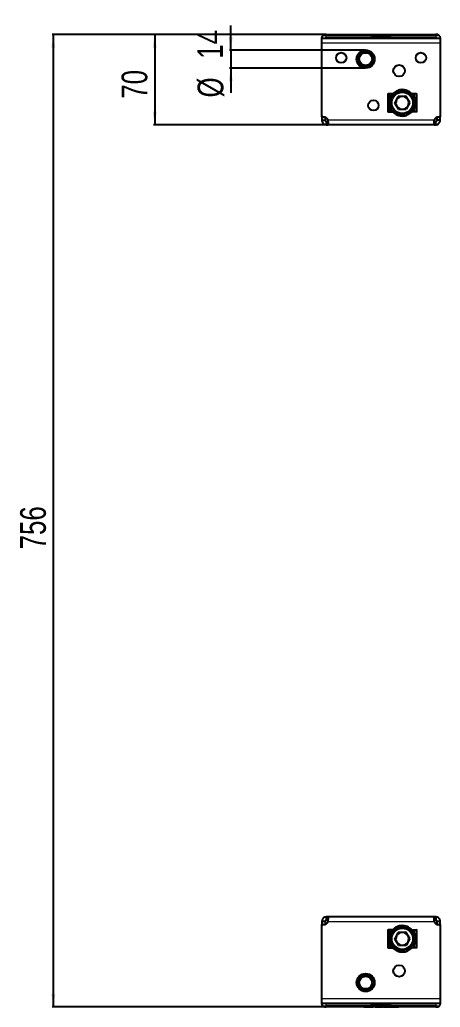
# Model space of a CAD drawing. Header units: millimetres. Extents: x -438 to 5180, y -870 to 658.
# Drawn here: x -438 to -111, y -870 to -102 of the extents above; entities that cross this region are included whole.
import ezdxf

# ---------------------------------------------------------------- set-up
doc = ezdxf.new("R2010")
doc.units = ezdxf.units.MM
doc.layers.add('FORMAT', color=7, linetype='Continuous')
doc.styles.add('SLDTEXTSTYLE0', font='TXT', dxfattribs={"width": 0.75})
doc.dimstyles.new('SLDDIMSTYLE0', dxfattribs={"dimtxt": 20, "dimasz": 10, "dimexe": 0, "dimexo": 0.0625, "dimgap": 5, "dimtad": 2, "dimdec": 1, "dimrnd": 1e-09, "dimzin": 12, "dimdsep": 46, "dimtxsty": 'SLDTEXTSTYLE0', "dimsah": 1, "dimcen": 0.09, "dimadec": 0, "dimazin": 3, "dimtfac": 1, "dimtofl": 0, "dimtmove": 0, "dimatfit": 3, "dimfxl": 0, "dimfrac": 2, "dimtolj": 1, "dimtzin": 12, "dimarcsym": 0})
doc.dimstyles.new('SLDDIMSTYLE1', dxfattribs={"dimtxt": 20, "dimasz": 10, "dimexe": 0, "dimexo": 0.0625, "dimgap": 5, "dimtad": 2, "dimdec": 1, "dimrnd": 1e-09, "dimzin": 12, "dimdsep": 46, "dimtxsty": 'SLDTEXTSTYLE0', "dimsah": 1, "dimcen": 0.09, "dimadec": 0, "dimazin": 3, "dimtfac": 1, "dimtmove": 0, "dimatfit": 0, "dimfxl": 0, "dimfrac": 2, "dimtolj": 1, "dimtzin": 12, "dimarcsym": 0})

# ---------------------------------------------------------------- blocks, each defined once
blk = doc.blocks.new('_D_6')
at = {"layer": 'FORMAT'}
for p, q in [((-201.53, -113.3), (-334.43, -113.3)), ((-333.43, -113.3), (-333.43, -183.3)), ((-198.84, -183.3), (-334.43, -183.3))]:
    blk.add_line(p, q, dxfattribs=at)
for points in [[(-333.43, -113.3), (-334.97, -123.3), (-331.89, -123.3)], [(-333.43, -183.3), (-331.89, -173.3), (-334.97, -173.3)]]:
    blk.add_solid(points, dxfattribs=at)
at = {"layer": 'FORMAT', "insert": (-359.21, -163.07), "char_height": 20, "attachment_point": 1, "rotation": 90, "style": 'SLDTEXTSTYLE0'}
blk.add_mtext('70', dxfattribs=at)
blk = doc.blocks.new('_D_7')
at = {"layer": 'FORMAT'}
for p, q in [((-201.53, -113.3), (-413.31, -113.3)), ((-412.31, -113.3), (-412.31, -869.3)), ((-201.53, -869.3), (-413.31, -869.3))]:
    blk.add_line(p, q, dxfattribs=at)
for points in [[(-412.31, -113.3), (-413.85, -123.3), (-410.77, -123.3)], [(-412.31, -869.3), (-410.77, -859.3), (-413.85, -859.3)]]:
    blk.add_solid(points, dxfattribs=at)
at = {"layer": 'FORMAT', "insert": (-438.09, -513.46), "char_height": 20, "attachment_point": 1, "rotation": 90, "style": 'SLDTEXTSTYLE0'}
blk.add_mtext('756', dxfattribs=at)
blk = doc.blocks.new('_D_8')
at = {"layer": 'FORMAT'}
for p, q in [((-274.31, -125.3), (-274.31, -106.07)), ((-169.43, -125.3), (-275.31, -125.3)), ((-274.31, -125.3), (-274.31, -139.3)), ((-169.43, -139.3), (-275.31, -139.3)), ((-274.31, -139.3), (-274.31, -158.53))]:
    blk.add_line(p, q, dxfattribs=at)
for points in [[(-274.31, -125.3), (-272.77, -115.3), (-275.85, -115.3)], [(-274.31, -139.3), (-275.85, -149.3), (-272.77, -149.3)]]:
    blk.add_solid(points, dxfattribs=at)
at = {"layer": 'FORMAT', "char_height": 20, "attachment_point": 1, "rotation": 90, "style": 'SLDTEXTSTYLE0'}
for s, insert in [('14', (-300.39, -131.99)), ('%%c', (-300.09, -162.16))]:
    blk.add_mtext(s, dxfattribs=dict(at, insert=insert))

msp = doc.modelspace()

# ---------------------------------------------------------------- linework, layer by layer
at = {"color": 7, "linetype": 'Continuous', "lineweight": 25}
for p, q in [((-203.42, -116.1), (-202.97, -114.41)), ((-200.07, -113.3), (-201.52, -113.3)), ((-200.07, -113.3), (-114.77, -113.3)), ((-170.85, -113.1), (-170.85, -113.3)), ((-165.19, -113.1), (-165.13, -113.1)), ((-165.13, -113.1), (-165.13, -113.3)), ((-165.13, -113.1), (-164, -113.1)), ((-150.42, -115.1), (-164.42, -115.1)), ((-164, -113.1), (-164, -113.3)), ((-164, -113.1), (-161.34, -113.1)), ((-161.34, -113.1), (-161.34, -113.3)), ((-161.34, -113.1), (-159.85, -113.1)), ((-159.85, -113.1), (-159.85, -113.3)), ((-159.04, -113.07), (-159.04, -113.3)), ((-155.57, -113.1), (-152.74, -113.1)), ((-152.74, -113.1), (-152.74, -113.3)), ((-151.6, -113.1), (-151.6, -113.3)), ((-151.34, -113.1), (-151.34, -113.3)), ((-150.11, -113.1), (-150.11, -113.3)), ((-149.67, -113.1), (-144.43, -113.1)), ((-143.99, -113.1), (-143.99, -113.3)), ((-113.32, -113.3), (-114.77, -113.3)), ((-111.87, -114.41), (-111.42, -116.1)), ((-203.42, -116.3), (-203.42, -116.1)), ((-203.42, -119.8), (-203.42, -116.3)), ((-111.42, -116.3), (-203.42, -116.3)), ((-203.42, -176.4), (-203.42, -119.8)), ((-164.92, -116.1), (-200.52, -116.1)), ((-164.92, -115.6), (-164.92, -116.1)), ((-164.92, -116.3), (-164.92, -116.1)), ((-149.92, -116.1), (-149.92, -115.6)), ((-114.32, -116.1), (-149.92, -116.1)), ((-149.92, -116.3), (-149.92, -116.1)), ((-111.42, -116.1), (-111.42, -116.3)), ((-111.42, -116.3), (-111.42, -119.8)), ((-111.42, -119.8), (-111.42, -176.4)), ((-151.92, -159.3), (-152.27, -158.95)), ((-151.92, -159.3), (-151.92, -173.3)), ((-148.41, -159.3), (-151.92, -159.3)), ((-151.57, -159.65), (-151.92, -159.3)), ((-150.17, -161.88), (-150.17, -160)), ((-149.01, -160), (-150.17, -160)), ((-147.52, -160.18), (-148.44, -159.33)), ((-148.27, -159.15), (-147.44, -160.09)), ((-147.92, -159.55), (-147.92, -159.81)), ((-144.68, -158.12), (-145.2, -156.98)), ((-144.97, -156.88), (-144.57, -158.07)), ((-138.28, -161.16), (-144.05, -161.44)), ((-141.26, -157.3), (-141.31, -156.05)), ((-141.06, -156.05), (-141.14, -157.3)), ((-135.15, -166.02), (-138.28, -161.16)), ((-137.8, -157.86), (-137.36, -156.68)), ((-137.13, -156.77), (-137.68, -157.9)), ((-134.8, -159.69), (-133.96, -158.78)), ((-133.77, -158.95), (-134.71, -159.78)), ((-129.92, -159.3), (-133.43, -159.3)), ((-131.67, -160), (-132.84, -160)), ((-131.67, -161.88), (-131.67, -160)), ((-129.57, -158.95), (-129.92, -159.3)), ((-129.92, -159.3), (-129.92, -173.3)), ((-151.17, -166.44), (-149.92, -166.51)), ((-149.92, -166.64), (-151.16, -166.69)), ((-149.36, -163.17), (-150.53, -162.74)), ((-150.44, -162.5), (-149.32, -163.05)), ((-146.69, -166.58), (-144.05, -161.44)), ((-143.56, -171.43), (-146.69, -166.58)), ((-135.15, -166.02), (-137.8, -171.15)), ((-132.74, -162.54), (-131.61, -162.02)), ((-131.51, -162.24), (-132.69, -162.65)), ((-131.93, -165.95), (-130.68, -165.91)), ((-130.67, -166.16), (-131.92, -166.08)), ((-203.42, -177.29), (-203.42, -176.4)), ((-151.92, -173.3), (-152.27, -173.65)), ((-151.57, -172.95), (-151.92, -173.3)), ((-151.92, -173.3), (-148.41, -173.3)), ((-150.34, -170.35), (-149.15, -169.94)), ((-149.1, -170.06), (-150.24, -170.58)), ((-150.17, -172.6), (-150.17, -170.71)), ((-150.17, -172.6), (-149.01, -172.6)), ((-148.07, -173.64), (-147.13, -172.81)), ((-147.04, -172.9), (-147.89, -173.82)), ((-144.71, -175.82), (-144.16, -174.69)), ((-144.05, -174.74), (-144.48, -175.91)), ((-143.56, -171.43), (-137.8, -171.15)), ((-140.78, -176.55), (-140.7, -175.29)), ((-140.58, -175.29), (-140.53, -176.54)), ((-136.87, -175.71), (-137.28, -174.53)), ((-137.16, -174.47), (-136.64, -175.61)), ((-133.57, -173.44), (-134.41, -172.51)), ((-134.32, -172.41), (-133.4, -173.26)), ((-133.92, -173.05), (-133.92, -172.78)), ((-129.92, -173.3), (-133.43, -173.3)), ((-132.84, -172.6), (-131.67, -172.6)), ((-131.4, -170.09), (-132.53, -169.54)), ((-132.48, -169.42), (-131.31, -169.86)), ((-131.67, -172.6), (-131.67, -170.71)), ((-129.92, -173.3), (-130.27, -172.95)), ((-129.57, -173.65), (-129.92, -173.3)), ((-111.42, -176.4), (-111.42, -177.29)), ((-203.42, -177.29), (-203.42, -179.8)), ((-203.42, -179.8), (-200.92, -179.8)), ((-200.92, -177.51), (-200.92, -179.8)), ((-199.92, -183.3), (-199.92, -180.8)), ((-199.92, -180.8), (-198.83, -180.8)), ((-199.92, -183.3), (-198.83, -183.3)), ((-198.83, -183.3), (-198.83, -180.8)), ((-116.01, -183.3), (-198.83, -183.3)), ((-116.01, -183.3), (-116.01, -180.8)), ((-116.01, -180.8), (-114.92, -180.8)), ((-116.01, -183.3), (-114.92, -183.3)), ((-114.92, -183.3), (-114.92, -180.8)), ((-113.92, -179.8), (-113.92, -177.51)), ((-111.42, -179.8), (-113.92, -179.8)), ((-111.42, -179.8), (-111.42, -177.29)), ((-200.92, -802.8), (-203.42, -802.8)), ((-203.42, -802.8), (-203.42, -805.3)), ((-203.42, -806.2), (-203.42, -805.3)), ((-203.42, -862.8), (-203.42, -806.2)), ((-200.92, -802.8), (-200.92, -805.08)), ((-199.92, -801.8), (-199.92, -799.3)), ((-198.83, -799.3), (-199.92, -799.3)), ((-198.83, -801.8), (-199.92, -801.8)), ((-198.83, -801.8), (-198.83, -799.3)), ((-116.01, -799.3), (-198.83, -799.3)), ((-141.19, -807.3), (-141.22, -806.05)), ((-140.97, -806.05), (-141.06, -807.3)), ((-116.01, -799.3), (-116.01, -801.8)), ((-114.92, -799.3), (-116.01, -799.3)), ((-114.92, -801.8), (-116.01, -801.8)), ((-114.92, -799.3), (-114.92, -801.8)), ((-111.42, -802.8), (-113.92, -802.8)), ((-113.92, -805.08), (-113.92, -802.8)), ((-111.42, -805.3), (-111.42, -802.8)), ((-111.42, -805.3), (-111.42, -806.2)), ((-111.42, -806.2), (-111.42, -862.8)), ((-151.92, -809.3), (-152.27, -808.95)), ((-148.41, -809.3), (-151.92, -809.3)), ((-151.92, -809.3), (-151.92, -823.3)), ((-151.57, -809.65), (-151.92, -809.3)), ((-149.33, -813.1), (-150.5, -812.65)), ((-150.41, -812.42), (-149.29, -812.98)), ((-150.17, -811.88), (-150.17, -810)), ((-149.01, -810), (-150.17, -810)), ((-147.47, -810.12), (-148.38, -809.27)), ((-148.27, -809.3), (-148.35, -809.3)), ((-148.21, -809.09), (-147.38, -810.03)), ((-147.92, -809.55), (-147.92, -809.7)), ((-147.34, -809.99), (-147.92, -809.65)), ((-147.35, -810), (-147.6, -810)), ((-146.69, -816.6), (-144.07, -811.46)), ((-144.61, -808.09), (-145.12, -806.95)), ((-144.89, -806.85), (-144.49, -808.04)), ((-138.3, -811.15), (-144.07, -811.46)), ((-135.16, -815.99), (-138.3, -811.15)), ((-137.72, -807.88), (-137.28, -806.72)), ((-137.05, -806.81), (-137.61, -807.93)), ((-134.75, -809.75), (-133.89, -808.84)), ((-133.71, -809.01), (-134.66, -809.83)), ((-133.43, -809.3), (-129.92, -809.3)), ((-131.67, -810), (-132.84, -810)), ((-132.71, -812.61), (-131.57, -812.1)), ((-131.47, -812.33), (-132.66, -812.72)), ((-131.67, -811.88), (-131.67, -810)), ((-129.92, -809.3), (-130.27, -809.65)), ((-129.57, -808.95), (-129.92, -809.3)), ((-129.92, -809.3), (-129.92, -823.3)), ((-151.17, -816.35), (-149.92, -816.44)), ((-149.92, -816.56), (-151.17, -816.6)), ((-150.37, -820.27), (-149.18, -819.87)), ((-149.13, -819.98), (-150.27, -820.5)), ((-150.17, -822.6), (-150.17, -820.71)), ((-143.54, -821.44), (-146.69, -816.6)), ((-143.54, -821.44), (-137.78, -821.14)), ((-135.16, -815.99), (-137.78, -821.14)), ((-131.43, -820.17), (-132.55, -819.61)), ((-132.51, -819.49), (-131.34, -819.94)), ((-131.93, -816.03), (-130.68, -815.99)), ((-130.67, -816.24), (-131.92, -816.16)), ((-131.67, -822.6), (-131.67, -820.71)), ((-151.92, -823.3), (-152.27, -823.65)), ((-151.57, -822.95), (-151.92, -823.3)), ((-151.92, -823.3), (-148.41, -823.3)), ((-150.17, -822.6), (-149.01, -822.6)), ((-148.13, -823.58), (-147.19, -822.76)), ((-147.1, -822.85), (-147.95, -823.75)), ((-144.8, -825.79), (-144.24, -824.66)), ((-144.12, -824.71), (-144.56, -825.88)), ((-140.87, -826.55), (-140.78, -825.3)), ((-140.66, -825.29), (-140.62, -826.54)), ((-136.95, -825.75), (-137.35, -824.56)), ((-137.23, -824.51), (-136.72, -825.65)), ((-134.5, -822.61), (-133.92, -822.94)), ((-134.49, -822.6), (-134.24, -822.6)), ((-133.64, -823.51), (-134.46, -822.56)), ((-134.37, -822.47), (-133.46, -823.33)), ((-133.92, -823.05), (-133.92, -822.9)), ((-133.5, -823.3), (-133.57, -823.3)), ((-129.92, -823.3), (-133.43, -823.3)), ((-132.84, -822.6), (-131.67, -822.6)), ((-129.92, -823.3), (-130.27, -822.95)), ((-129.57, -823.65), (-129.92, -823.3)), ((-203.42, -866.3), (-203.42, -862.8)), ((-203.42, -866.5), (-203.42, -866.3)), ((-203.42, -866.3), (-111.42, -866.3)), ((-202.97, -868.18), (-203.42, -866.5)), ((-200.52, -866.5), (-164.92, -866.5)), ((-164.92, -866.3), (-164.92, -866.5)), ((-164.92, -866.5), (-164.92, -867)), ((-164.42, -867.5), (-150.42, -867.5)), ((-149.92, -866.3), (-149.92, -866.5)), ((-149.92, -866.5), (-114.32, -866.5)), ((-149.92, -867), (-149.92, -866.5)), ((-111.42, -866.5), (-111.87, -868.18)), ((-111.42, -862.8), (-111.42, -866.3)), ((-111.42, -866.3), (-111.42, -866.5)), ((-201.52, -869.3), (-200.07, -869.3)), ((-114.77, -869.3), (-200.07, -869.3)), ((-170.85, -869.5), (-170.85, -869.3)), ((-165.17, -869.5), (-170.41, -869.5)), ((-164.74, -869.5), (-164.74, -869.3)), ((-163.5, -869.5), (-163.5, -869.3)), ((-163.25, -869.5), (-163.25, -869.3)), ((-162.1, -869.5), (-162.1, -869.3)), ((-159.28, -869.5), (-162.1, -869.5)), ((-155.81, -869.52), (-155.81, -869.3)), ((-155, -869.5), (-155, -869.3)), ((-153.51, -869.5), (-155, -869.5)), ((-153.51, -869.5), (-153.51, -869.3)), ((-150.84, -869.5), (-153.51, -869.5)), ((-150.84, -869.5), (-150.84, -869.3)), ((-149.71, -869.5), (-150.84, -869.5)), ((-149.71, -869.5), (-149.71, -869.3)), ((-149.65, -869.5), (-149.71, -869.5)), ((-143.99, -869.5), (-143.99, -869.3)), ((-114.77, -869.3), (-113.32, -869.3))]:
    msp.add_line(p, q, dxfattribs=at)
at = {"color": 8, "linetype": 'Continuous', "lineweight": 18}
for p, q in [((-200.07, -114.41), (-200.52, -116.1)), ((-200.07, -113.3), (-200.07, -114.41)), ((-114.77, -114.41), (-200.07, -114.41)), ((-168.74, -113.1), (-168.74, -113.3)), ((-164.42, -115.6), (-164.42, -115.1)), ((-157.93, -113.1), (-157.93, -113.3)), ((-155.57, -113.1), (-155.57, -113.3)), ((-150.42, -115.6), (-150.42, -115.1)), ((-149.67, -113.1), (-149.67, -113.3)), ((-144.43, -113.1), (-144.43, -113.3)), ((-114.77, -114.41), (-114.77, -113.3)), ((-114.32, -116.1), (-114.77, -114.41)), ((-111.42, -119.8), (-203.42, -119.8)), ((-164.42, -115.6), (-164.92, -115.6)), ((-164.42, -115.6), (-164.42, -116.3)), ((-150.42, -115.6), (-164.42, -115.6)), ((-150.42, -116.3), (-150.42, -115.6)), ((-150.42, -115.6), (-149.92, -115.6)), ((-152.27, -173.65), (-152.27, -158.95)), ((-152.27, -158.95), (-148.07, -158.95)), ((-148.72, -159.65), (-151.57, -159.65)), ((-151.57, -159.65), (-151.57, -172.95)), ((-134.11, -158.95), (-129.57, -158.95)), ((-130.27, -172.95), (-130.27, -159.3)), ((-129.57, -158.95), (-129.57, -173.65)), ((-148.07, -173.65), (-152.27, -173.65)), ((-151.57, -172.95), (-148.72, -172.95)), ((-129.57, -173.65), (-133.78, -173.65)), ((-133.12, -172.95), (-130.27, -172.95)), ((-202.86, -177.29), (-203.42, -177.29)), ((-116.25, -179.8), (-198.59, -179.8)), ((-111.42, -177.29), (-111.98, -177.29)), ((-203.42, -805.3), (-202.86, -805.3)), ((-198.59, -802.8), (-116.25, -802.8)), ((-111.98, -805.3), (-111.42, -805.3)), ((-152.27, -808.95), (-148.07, -808.95)), ((-152.27, -823.65), (-152.27, -808.95)), ((-148.72, -809.65), (-151.57, -809.65)), ((-151.57, -809.65), (-151.57, -822.95)), ((-133.99, -808.95), (-129.57, -808.95)), ((-130.27, -809.65), (-133.12, -809.65)), ((-130.27, -822.95), (-130.27, -809.65)), ((-129.57, -808.95), (-129.57, -823.65)), ((-147.85, -823.65), (-152.27, -823.65)), ((-151.57, -822.95), (-148.72, -822.95)), ((-129.57, -823.65), (-133.78, -823.65)), ((-133.12, -822.95), (-130.27, -822.95)), ((-203.42, -862.8), (-111.42, -862.8)), ((-200.52, -866.5), (-200.07, -868.18)), ((-164.42, -867), (-164.92, -867)), ((-164.42, -866.3), (-164.42, -867)), ((-164.42, -867), (-164.42, -867.5)), ((-164.42, -867), (-150.42, -867)), ((-150.42, -867), (-150.42, -866.3)), ((-150.42, -867), (-149.92, -867)), ((-150.42, -867), (-150.42, -867.5)), ((-114.77, -868.18), (-114.32, -866.5)), ((-200.07, -868.18), (-114.77, -868.18)), ((-200.07, -868.18), (-200.07, -869.3)), ((-170.41, -869.5), (-170.41, -869.3)), ((-165.17, -869.5), (-165.17, -869.3)), ((-159.28, -869.5), (-159.28, -869.3)), ((-156.91, -869.5), (-156.91, -869.3)), ((-146.1, -869.5), (-146.1, -869.3)), ((-114.77, -869.3), (-114.77, -868.18))]:
    msp.add_line(p, q, dxfattribs=at)
at = {"color": 7, "linetype": 'Continuous', "lineweight": 25}
for centre, radius in [((-188.42, -131.3), 4), ((-169.42, -132.3), 7), ((-169.42, -132.3), 6.5), ((-169.42, -132.3), 6), ((-169.42, -132.3), 4.93), ((-126.42, -131.3), 4), ((-143.42, -141.3), 4.5), ((-140.92, -166.3), 9), ((-163.42, -168.3), 4), ((-140.92, -816.3), 9), ((-143.42, -841.3), 4.5), ((-169.42, -850.3), 7), ((-169.42, -850.3), 6.5), ((-169.42, -850.3), 6), ((-169.42, -850.3), 4.93)]:
    msp.add_circle(centre, radius, dxfattribs=at)
at = {"color": 8, "linetype": 'Continuous', "lineweight": 18}
for centre, radius in [((-169.42, -132.3), 6.25), ((-140.92, -166.3), 8), ((-140.92, -816.3), 8), ((-169.42, -850.3), 6.25)]:
    msp.add_circle(centre, radius, dxfattribs=at)
at = {"color": 7, "linetype": 'Continuous', "lineweight": 25}
for centre, radius, start, end in [((-201.52, -114.8), 1.5, 90, 165), ((-164.42, -115.6), 0.5, 90, 180), ((-150.42, -115.6), 0.5, 0, 90), ((-113.32, -114.8), 1.5, 15, 90), ((-140.92, -166.3), 10.25, 137.18282, 158.28692), ((-140.92, -166.3), 10.25, 114.68282, 135.78692), ((-140.92, -166.3), 10.25, 92.18282, 113.28692), ((-140.92, -166.3), 10.25, 69.68282, 90.78692), ((-140.92, -166.3), 10.25, 47.18282, 68.28692), ((-140.92, -166.3), 10.25, 24.68282, 45.78692), ((-140.92, -166.3), 10.25, 159.68282, 180.78692), ((-140.92, -166.3), 10.25, 182.18282, 203.28692), ((-140.92, -166.3), 5, 152.78777, 212.78777), ((-140.92, -166.3), 5, 92.78777, 152.78777), ((-140.92, -166.3), 5, 32.78777, 92.78777), ((-140.92, -166.3), 5, 272.78777, 332.78777), ((-140.92, -166.3), 5, 332.78777, 32.78777), ((-140.92, -166.3), 10.25, 2.18282, 23.28692), ((-140.92, -166.3), 10.25, 339.68282, 0.78692), ((-202.42, -176.4), 1, 180, 276.37937), ((-140.92, -166.3), 10.25, 204.68282, 225.78692), ((-140.92, -166.3), 10.25, 227.18282, 248.28692), ((-140.92, -166.3), 5, 212.78777, 272.78777), ((-140.92, -166.3), 10.25, 249.68282, 270.78692), ((-140.92, -166.3), 10.25, 272.18282, 293.28692), ((-140.92, -166.3), 10.25, 294.68282, 315.78692), ((-140.92, -166.3), 10.25, 317.18282, 338.28692), ((-112.42, -176.4), 1, 263.62063, 0), ((-201.92, -180.87), 3.5, 17.82529, 96.37937), ((-112.92, -180.87), 3.5, 83.62063, 162.17471), ((-202.42, -806.2), 1, 83.62063, 180), ((-201.92, -801.73), 3.5, 263.62063, 342.17471), ((-140.92, -816.3), 10.25, 91.68676, 112.79086), ((-140.92, -816.3), 10.25, 69.18676, 90.29086), ((-112.92, -801.73), 3.5, 197.82529, 276.37937), ((-112.42, -806.2), 1, 0, 96.37937), ((-140.92, -816.3), 10.25, 159.18676, 180.29086), ((-140.92, -816.3), 10.25, 136.68676, 157.79086), ((-140.92, -816.3), 10.25, 114.18676, 135.29086), ((-140.92, -816.3), 5, 93.0175, 153.0175), ((-140.92, -816.3), 5, 33.0175, 93.0175), ((-140.92, -816.3), 10.25, 46.68676, 67.79086), ((-140.92, -816.3), 5, 333.0175, 33.0175), ((-140.92, -816.3), 10.25, 24.18676, 45.29086), ((-140.92, -816.3), 10.25, 1.68676, 22.79086), ((-140.92, -816.3), 10.25, 181.68676, 202.79086), ((-140.92, -816.3), 10.25, 204.18676, 225.29086), ((-140.92, -816.3), 5, 153.0175, 213.0175), ((-140.92, -816.3), 5, 213.0175, 273.0175), ((-140.92, -816.3), 5, 273.0175, 333.0175), ((-140.92, -816.3), 10.25, 316.68676, 337.79086), ((-140.92, -816.3), 10.25, 339.18676, 0.29086), ((-140.92, -816.3), 10.25, 226.68676, 247.79086), ((-140.92, -816.3), 10.25, 249.18676, 270.29086), ((-140.92, -816.3), 10.25, 271.68676, 292.79086), ((-140.92, -816.3), 10.25, 294.18676, 315.29086), ((-164.42, -867), 0.5, 180, 270), ((-150.42, -867), 0.5, 270, 0), ((-201.52, -867.8), 1.5, 195, 270), ((-113.32, -867.8), 1.5, 270, 345)]:
    msp.add_arc(centre, radius, start, end, dxfattribs=at)
at = {"color": 8, "linetype": 'Continuous', "lineweight": 18}
for centre, major_axis, start_param, end_param in [((-199.97, -114.8), (3, -0.38), 1.621093, 3.124852), ((-114.88, -114.8), (3, 0.38), 0.016741, 1.520499), ((-199.97, -867.8), (3, 0.38), 3.158333, 4.662092), ((-114.88, -867.8), (3, -0.38), 4.762686, 6.266445)]:
    msp.add_ellipse(centre, major_axis=major_axis, ratio=0.123038, start_param=start_param, end_param=end_param, dxfattribs=at)
at = {"color": 7, "linetype": 'Continuous', "lineweight": 25}
for centre, major_axis, start_param, end_param in [((-203.42, -127.69), (3.1, 11.57), 0.067037, 0.253072), ((-111.42, -127.69), (-3.1, 11.57), 6.030113, 6.216148), ((-203.42, -854.91), (3.1, -11.57), 6.030113, 6.216148), ((-111.42, -854.91), (-3.1, -11.57), 0.067037, 0.253072)]:
    msp.add_ellipse(centre, major_axis=major_axis, ratio=0.250563, start_param=start_param, end_param=end_param, dxfattribs=at)
for points, knots in [([(-170.85, -113.1), (-170.48, -113.1), (-169.79, -113.1), (-169.07, -113.1), (-168.74, -113.1)], [0, 0, 0, 0, 0.5368, 1, 1, 1, 1]), ([(-168.74, -113.1), (-168.24, -113.1), (-167.3, -113.1), (-166.11, -113.1), (-165.38, -113.1), (-165.2, -113.1), (-165.19, -113.1)], [0, 0, 0, 0, 0.381983, 0.713352, 0.984017, 1, 1, 1, 1]), ([(-159.02, -113.1), (-159.02, -113.1), (-159.05, -113.1), (-158.89, -113.1), (-158.53, -113.1), (-158.14, -113.1), (-157.93, -113.1)], [0, 0, 0, 0, 0.061615, 0.333035, 0.637399, 1, 1, 1, 1]), ([(-157.93, -113.1), (-157.77, -113.1), (-157.41, -113.1), (-156.61, -113.1), (-155.98, -113.1), (-155.57, -113.1)], [0, 0, 0, 0, 0.216742, 0.489643, 1, 1, 1, 1]), ([(-151.34, -113.1), (-151.29, -113.1), (-151.18, -113.1), (-150.88, -113.1), (-150.6, -113.1), (-150.39, -113.1), (-150.33, -113.1)], [0, 0, 0, 0, 0.255277, 0.538303, 0.854078, 1, 1, 1, 1]), ([(-151.17, -113.1), (-151.05, -113.1), (-150.81, -113.1), (-150.51, -113.1), (-150.33, -113.1), (-150.33, -113.1)], [0, 0, 0, 0, 0.466249, 0.997338, 1, 1, 1, 1]), ([(-150.11, -113.1), (-150.1, -113.1), (-150.08, -113.1), (-149.97, -113.1), (-149.83, -113.1), (-149.72, -113.1), (-149.67, -113.1)], [0, 0, 0, 0, 0.285248, 0.560563, 0.777151, 1, 1, 1, 1]), ([(-144.43, -113.1), (-144.36, -113.1), (-144.24, -113.1), (-144.1, -113.1), (-144.01, -113.1), (-144, -113.1), (-143.99, -113.1)], [0, 0, 0, 0, 0.2813032, 0.555629, 0.7738783, 1, 1, 1, 1]), ([(-148.44, -159.33), (-148.41, -159.3), (-148.37, -159.25), (-148.31, -159.19), (-148.28, -159.16), (-148.27, -159.15)], [0, 0, 0, 0, 0.4999808, 0.7499881, 1, 1, 1, 1]), ([(-145.2, -156.98), (-145.16, -156.97), (-145.11, -156.94), (-145.03, -156.91), (-144.99, -156.89), (-144.97, -156.88)], [0, 0, 0, 0, 0.499981, 0.749988, 1, 1, 1, 1]), ([(-141.31, -156.05), (-141.27, -156.05), (-141.21, -156.05), (-141.12, -156.05), (-141.08, -156.05), (-141.06, -156.05)], [0, 0, 0, 0, 0.499981, 0.749988, 1, 1, 1, 1]), ([(-137.36, -156.68), (-137.32, -156.7), (-137.27, -156.72), (-137.19, -156.75), (-137.15, -156.77), (-137.13, -156.77)], [0, 0, 0, 0, 0.499981, 0.749988, 1, 1, 1, 1]), ([(-133.96, -158.78), (-133.92, -158.81), (-133.88, -158.85), (-133.82, -158.91), (-133.79, -158.94), (-133.77, -158.95)], [0, 0, 0, 0, 0.499981, 0.749988, 1, 1, 1, 1]), ([(-151.16, -166.69), (-151.17, -166.65), (-151.17, -166.58), (-151.17, -166.5), (-151.17, -166.46), (-151.17, -166.44)], [0, 0, 0, 0, 0.499981, 0.749988, 1, 1, 1, 1]), ([(-150.53, -162.74), (-150.52, -162.7), (-150.5, -162.64), (-150.47, -162.56), (-150.45, -162.52), (-150.44, -162.5)], [0, 0, 0, 0, 0.499981, 0.749988, 1, 1, 1, 1]), ([(-131.61, -162.02), (-131.59, -162.05), (-131.57, -162.11), (-131.53, -162.19), (-131.51, -162.23), (-131.51, -162.24)], [0, 0, 0, 0, 0.499981, 0.749988, 1, 1, 1, 1]), ([(-130.68, -165.91), (-130.68, -165.95), (-130.68, -166.01), (-130.67, -166.09), (-130.67, -166.14), (-130.67, -166.16)], [0, 0, 0, 0, 0.499981, 0.749988, 1, 1, 1, 1]), ([(-150.24, -170.58), (-150.25, -170.54), (-150.28, -170.48), (-150.31, -170.41), (-150.33, -170.37), (-150.34, -170.35)], [0, 0, 0, 0, 0.499981, 0.749988, 1, 1, 1, 1]), ([(-147.89, -173.82), (-147.92, -173.79), (-147.96, -173.74), (-148.02, -173.69), (-148.05, -173.66), (-148.07, -173.64)], [0, 0, 0, 0, 0.499981, 0.749988, 1, 1, 1, 1]), ([(-144.48, -175.91), (-144.52, -175.89), (-144.58, -175.87), (-144.66, -175.84), (-144.69, -175.83), (-144.71, -175.82)], [0, 0, 0, 0, 0.499981, 0.749988, 1, 1, 1, 1]), ([(-140.53, -176.54), (-140.57, -176.54), (-140.64, -176.54), (-140.72, -176.54), (-140.76, -176.55), (-140.78, -176.55)], [0, 0, 0, 0, 0.499981, 0.749988, 1, 1, 1, 1]), ([(-136.64, -175.61), (-136.68, -175.63), (-136.74, -175.65), (-136.81, -175.69), (-136.85, -175.7), (-136.87, -175.71)], [0, 0, 0, 0, 0.499981, 0.749988, 1, 1, 1, 1]), ([(-133.4, -173.26), (-133.43, -173.29), (-133.47, -173.34), (-133.53, -173.4), (-133.56, -173.43), (-133.57, -173.44)], [0, 0, 0, 0, 0.499981, 0.749988, 1, 1, 1, 1]), ([(-131.31, -169.86), (-131.32, -169.89), (-131.35, -169.95), (-131.38, -170.03), (-131.39, -170.07), (-131.4, -170.09)], [0, 0, 0, 0, 0.4999808, 0.7499881, 1, 1, 1, 1]), ([(-203.42, -179.8), (-203.4, -180.11), (-203.35, -180.7), (-202.95, -181.65), (-202.24, -182.52), (-201.14, -183.17), (-200.34, -183.25), (-199.92, -183.3)], [0, 0, 0, 0, 0.1708405, 0.3192172, 0.5481031, 0.7678223, 1, 1, 1, 1]), ([(-200.92, -179.8), (-200.91, -179.89), (-200.9, -180.05), (-200.81, -180.28), (-200.69, -180.44), (-200.56, -180.57), (-200.42, -180.67), (-200.2, -180.77), (-200.04, -180.79), (-199.92, -180.8)], [0, 0, 0, 0, 0.1543587, 0.2872828, 0.4004353, 0.4965437, 0.6043139, 0.7231511, 1, 1, 1, 1]), ([(-198.83, -183.3), (-198.78, -183.28), (-198.68, -183.25), (-198.54, -182.96), (-198.43, -182.5), (-198.42, -181.87), (-198.44, -181.26), (-198.49, -180.55), (-198.56, -180.05), (-198.59, -179.8)], [0, 0, 0, 0, 0.144067, 0.271276, 0.474907, 0.597997, 0.726338, 0.860245, 1, 1, 1, 1]), ([(-116.25, -179.8), (-116.28, -180.09), (-116.34, -180.64), (-116.41, -181.55), (-116.43, -182.43), (-116.29, -183.15), (-116.11, -183.25), (-116.01, -183.3)], [0, 0, 0, 0, 0.16069, 0.301312, 0.521951, 0.753573, 1, 1, 1, 1]), ([(-114.92, -180.8), (-114.79, -180.78), (-114.58, -180.76), (-114.31, -180.6), (-114.13, -180.43), (-114.02, -180.24), (-113.94, -180.03), (-113.93, -179.88), (-113.92, -179.8)], [0, 0, 0, 0, 0.296302, 0.497469, 0.615497, 0.73607, 0.863114, 1, 1, 1, 1]), ([(-114.92, -183.3), (-114.47, -183.25), (-113.66, -183.16), (-112.75, -182.59), (-112.16, -181.99), (-111.76, -181.36), (-111.48, -180.61), (-111.44, -180.07), (-111.42, -179.8)], [0, 0, 0, 0, 0.2541487, 0.4482127, 0.5749082, 0.7088724, 0.8504677, 1, 1, 1, 1]), ([(-199.92, -799.3), (-200.38, -799.35), (-201.18, -799.44), (-202.09, -800.01), (-202.68, -800.61), (-203.08, -801.24), (-203.37, -801.98), (-203.4, -802.52), (-203.42, -802.8)], [0, 0, 0, 0, 0.2541487, 0.4482127, 0.5749082, 0.7088724, 0.8504677, 1, 1, 1, 1]), ([(-199.92, -801.8), (-200.05, -801.81), (-200.26, -801.83), (-200.53, -801.99), (-200.71, -802.17), (-200.83, -802.35), (-200.91, -802.57), (-200.92, -802.72), (-200.92, -802.8)], [0, 0, 0, 0, 0.296302, 0.497469, 0.615497, 0.73607, 0.863114, 1, 1, 1, 1]), ([(-198.59, -802.8), (-198.56, -802.5), (-198.5, -801.95), (-198.43, -801.05), (-198.41, -800.17), (-198.55, -799.44), (-198.74, -799.35), (-198.83, -799.3)], [0, 0, 0, 0, 0.16069, 0.301312, 0.521951, 0.753573, 1, 1, 1, 1]), ([(-141.22, -806.05), (-141.18, -806.05), (-141.12, -806.05), (-141.04, -806.05), (-140.99, -806.05), (-140.97, -806.05)], [0, 0, 0, 0, 0.499981, 0.749988, 1, 1, 1, 1]), ([(-116.01, -799.3), (-116.06, -799.31), (-116.16, -799.35), (-116.31, -799.63), (-116.41, -800.09), (-116.43, -800.72), (-116.41, -801.33), (-116.35, -802.04), (-116.29, -802.54), (-116.25, -802.8)], [0, 0, 0, 0, 0.144067, 0.271276, 0.474907, 0.597997, 0.726338, 0.860245, 1, 1, 1, 1]), ([(-111.42, -802.8), (-111.45, -802.48), (-111.49, -801.89), (-111.89, -800.94), (-112.6, -800.08), (-113.7, -799.42), (-114.51, -799.34), (-114.92, -799.3)], [0, 0, 0, 0, 0.17084, 0.319217, 0.548103, 0.767822, 1, 1, 1, 1]), ([(-113.92, -802.8), (-113.93, -802.71), (-113.94, -802.54), (-114.03, -802.32), (-114.15, -802.15), (-114.28, -802.02), (-114.42, -801.93), (-114.64, -801.82), (-114.81, -801.81), (-114.92, -801.8)], [0, 0, 0, 0, 0.154359, 0.287283, 0.400435, 0.496544, 0.604314, 0.723151, 1, 1, 1, 1]), ([(-150.5, -812.65), (-150.49, -812.62), (-150.47, -812.56), (-150.43, -812.48), (-150.42, -812.44), (-150.41, -812.42)], [0, 0, 0, 0, 0.499981, 0.749988, 1, 1, 1, 1]), ([(-148.38, -809.27), (-148.35, -809.24), (-148.31, -809.19), (-148.25, -809.13), (-148.22, -809.1), (-148.21, -809.09)], [0, 0, 0, 0, 0.4999808, 0.7499881, 1, 1, 1, 1]), ([(-145.12, -806.95), (-145.08, -806.93), (-145.03, -806.9), (-144.95, -806.87), (-144.91, -806.86), (-144.89, -806.85)], [0, 0, 0, 0, 0.499981, 0.749988, 1, 1, 1, 1]), ([(-137.28, -806.72), (-137.24, -806.73), (-137.18, -806.75), (-137.11, -806.78), (-137.07, -806.8), (-137.05, -806.81)], [0, 0, 0, 0, 0.499981, 0.749988, 1, 1, 1, 1]), ([(-133.89, -808.84), (-133.86, -808.87), (-133.81, -808.91), (-133.76, -808.97), (-133.73, -809), (-133.71, -809.01)], [0, 0, 0, 0, 0.499981, 0.749988, 1, 1, 1, 1]), ([(-131.57, -812.1), (-131.55, -812.14), (-131.53, -812.19), (-131.5, -812.27), (-131.48, -812.31), (-131.47, -812.33)], [0, 0, 0, 0, 0.499981, 0.749988, 1, 1, 1, 1]), ([(-151.17, -816.6), (-151.17, -816.56), (-151.17, -816.49), (-151.17, -816.41), (-151.17, -816.37), (-151.17, -816.35)], [0, 0, 0, 0, 0.499981, 0.749988, 1, 1, 1, 1]), ([(-150.27, -820.5), (-150.29, -820.46), (-150.31, -820.4), (-150.35, -820.32), (-150.36, -820.29), (-150.37, -820.27)], [0, 0, 0, 0, 0.499981, 0.749988, 1, 1, 1, 1]), ([(-131.34, -819.94), (-131.36, -819.98), (-131.38, -820.04), (-131.41, -820.11), (-131.42, -820.15), (-131.43, -820.17)], [0, 0, 0, 0, 0.499981, 0.749988, 1, 1, 1, 1]), ([(-130.68, -815.99), (-130.67, -816.04), (-130.67, -816.1), (-130.67, -816.18), (-130.67, -816.22), (-130.67, -816.24)], [0, 0, 0, 0, 0.499981, 0.749988, 1, 1, 1, 1]), ([(-147.95, -823.75), (-147.98, -823.73), (-148.03, -823.68), (-148.09, -823.63), (-148.12, -823.6), (-148.13, -823.58)], [0, 0, 0, 0, 0.4999808, 0.7499881, 1, 1, 1, 1]), ([(-144.56, -825.88), (-144.6, -825.86), (-144.66, -825.84), (-144.74, -825.81), (-144.78, -825.79), (-144.8, -825.79)], [0, 0, 0, 0, 0.499981, 0.749988, 1, 1, 1, 1]), ([(-140.62, -826.54), (-140.66, -826.54), (-140.72, -826.54), (-140.81, -826.55), (-140.85, -826.55), (-140.87, -826.55)], [0, 0, 0, 0, 0.499981, 0.749988, 1, 1, 1, 1]), ([(-136.72, -825.65), (-136.76, -825.66), (-136.82, -825.69), (-136.89, -825.72), (-136.93, -825.74), (-136.95, -825.75)], [0, 0, 0, 0, 0.499981, 0.749988, 1, 1, 1, 1]), ([(-133.46, -823.33), (-133.49, -823.36), (-133.54, -823.4), (-133.59, -823.46), (-133.62, -823.49), (-133.64, -823.51)], [0, 0, 0, 0, 0.499981, 0.749988, 1, 1, 1, 1]), ([(-170.41, -869.5), (-170.48, -869.5), (-170.61, -869.5), (-170.75, -869.5), (-170.83, -869.5), (-170.84, -869.5), (-170.85, -869.5)], [0, 0, 0, 0, 0.281303, 0.555629, 0.773878, 1, 1, 1, 1]), ([(-164.74, -869.5), (-164.74, -869.5), (-164.76, -869.5), (-164.88, -869.5), (-165.02, -869.5), (-165.12, -869.5), (-165.17, -869.5)], [0, 0, 0, 0, 0.285248, 0.560563, 0.777151, 1, 1, 1, 1]), ([(-163.5, -869.5), (-163.55, -869.5), (-163.66, -869.5), (-163.96, -869.5), (-164.24, -869.5), (-164.45, -869.5), (-164.51, -869.5)], [0, 0, 0, 0, 0.255277, 0.538303, 0.854078, 1, 1, 1, 1]), ([(-163.68, -869.5), (-163.79, -869.5), (-164.03, -869.5), (-164.34, -869.5), (-164.51, -869.5), (-164.51, -869.5)], [0, 0, 0, 0, 0.466249, 0.997338, 1, 1, 1, 1]), ([(-156.91, -869.5), (-157.07, -869.5), (-157.43, -869.5), (-158.23, -869.5), (-158.86, -869.5), (-159.28, -869.5)], [0, 0, 0, 0, 0.216742, 0.489643, 1, 1, 1, 1]), ([(-155.82, -869.5), (-155.82, -869.5), (-155.79, -869.5), (-155.95, -869.5), (-156.32, -869.5), (-156.7, -869.5), (-156.91, -869.5)], [0, 0, 0, 0, 0.061615, 0.333035, 0.637399, 1, 1, 1, 1]), ([(-146.1, -869.5), (-146.61, -869.5), (-147.54, -869.5), (-148.73, -869.5), (-149.46, -869.5), (-149.64, -869.5), (-149.65, -869.5)], [0, 0, 0, 0, 0.381983, 0.713352, 0.984017, 1, 1, 1, 1]), ([(-143.99, -869.5), (-144.36, -869.5), (-145.05, -869.5), (-145.77, -869.5), (-146.1, -869.5)], [0, 0, 0, 0, 0.5368, 1, 1, 1, 1])]:
    msp.add_open_spline(points, degree=3, knots=knots, dxfattribs=at)
at = {"color": 8, "linetype": 'Continuous', "lineweight": 18}
for points, knots in [([(-147.92, -159.55), (-147.92, -159.55), (-147.93, -159.55), (-147.95, -159.56), (-147.98, -159.57), (-148.03, -159.6), (-148.09, -159.62), (-148.17, -159.64), (-148.23, -159.64), (-148.27, -159.65)], [0, 0, 0, 0, 0.114765, 0.239215, 0.374136, 0.520145, 0.663765, 0.791408, 1, 1, 1, 1]), ([(-133.57, -172.95), (-133.61, -172.95), (-133.67, -172.95), (-133.75, -172.97), (-133.81, -173), (-133.86, -173.02), (-133.9, -173.03), (-133.92, -173.04), (-133.92, -173.05), (-133.92, -173.05)], [0, 0, 0, 0, 0.208592, 0.336235, 0.479855, 0.625864, 0.760785, 0.885235, 1, 1, 1, 1])]:
    msp.add_open_spline(points, degree=3, knots=knots, dxfattribs=at)

# ---------------------------------------------------------------- dimensions: what is measured, and where the dimension line sits
at = {"layer": 'FORMAT'}
dim = msp.add_linear_dim(base=(-274.31, -139.3), p1=(-169.42, -125.3), p2=(-169.42, -139.3), angle=90, text='%%c<>', dimstyle='SLDDIMSTYLE1', dxfattribs=at)
dim.commit()
dim.dimension.update_dxf_attribs({"geometry": '_D_8', "text_midpoint": (-274.31, -132.3), "dimtype": 160})
for base, p2, picture, middle in [((-412.31, -869.3), (-201.52, -869.3), '_D_7', (-412.31, -491.3)), ((-333.43, -183.3), (-198.83, -183.3), '_D_6', (-333.43, -148.3))]:
    dim = msp.add_linear_dim(base=base, p1=(-201.52, -113.3), p2=p2, angle=90, dimstyle='SLDDIMSTYLE0', dxfattribs=at)
    dim.commit()
    dim.dimension.update_dxf_attribs({"geometry": picture, "text_midpoint": middle, "dimtype": 160})

doc.saveas('drawing.dxf')
